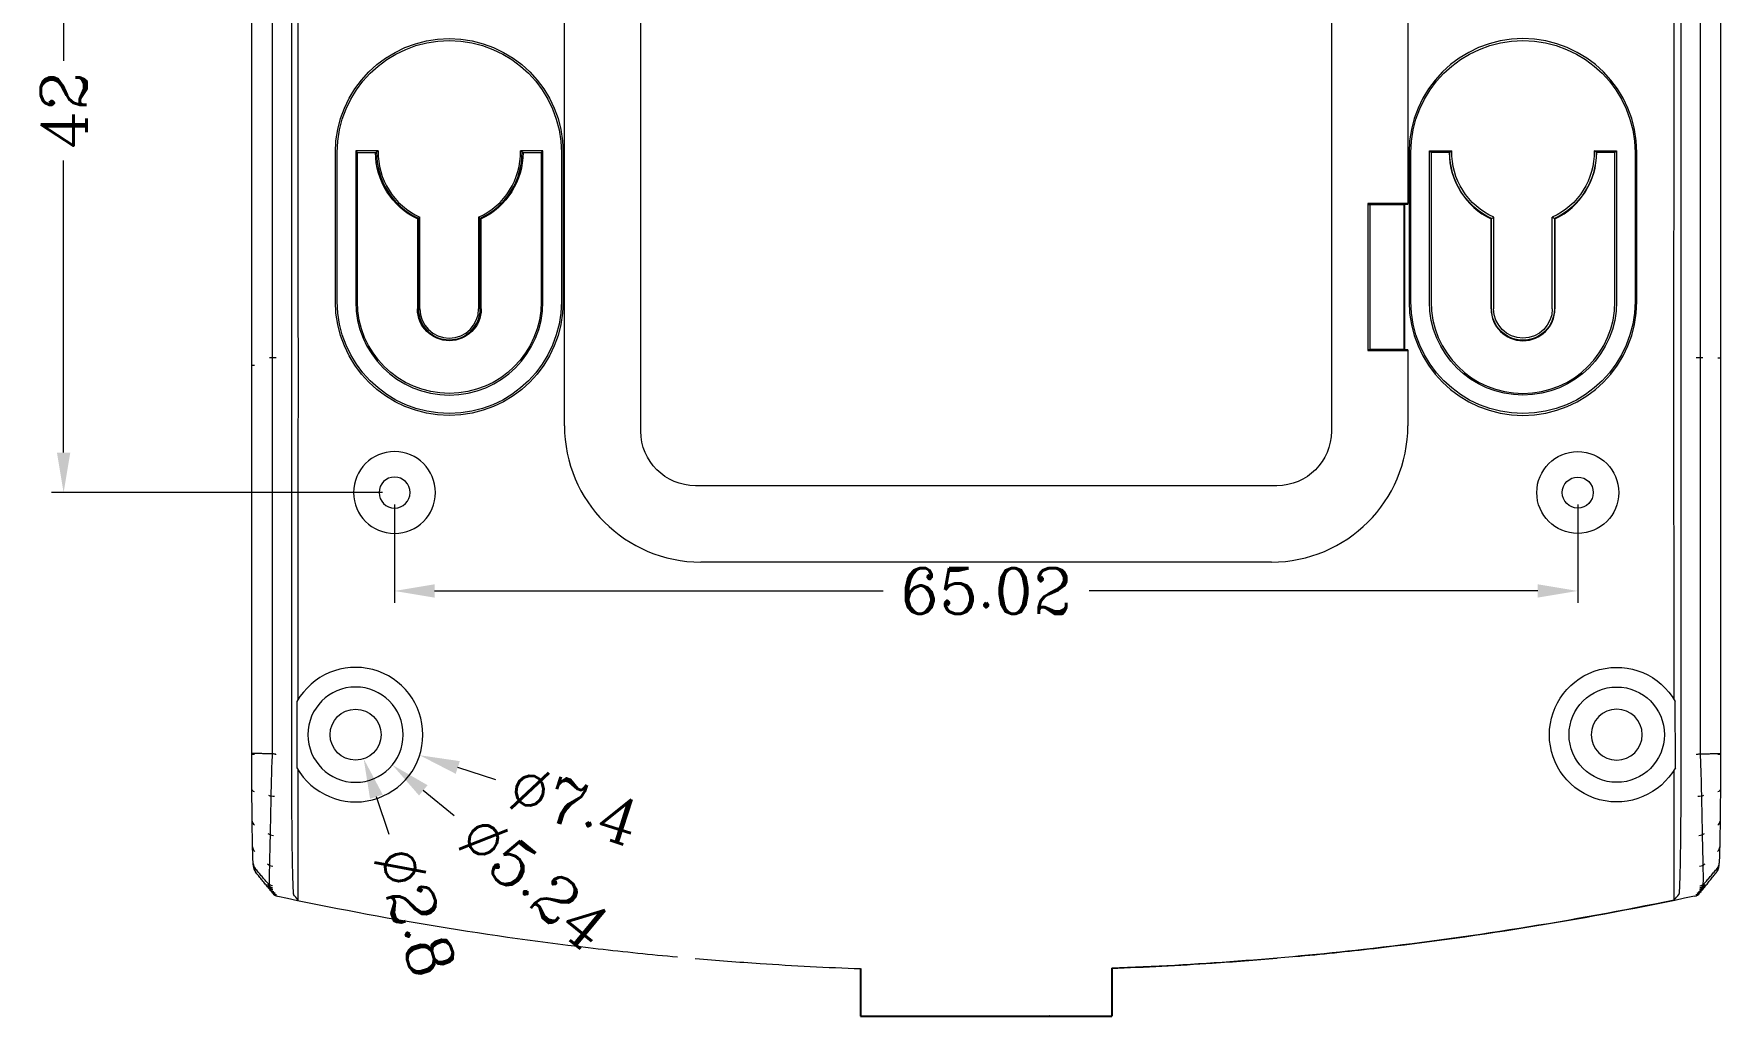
# Model space of a CAD drawing. Header units: millimetres. Extents: x -1138 to -733, y -1269 to -837.
# Drawn here: x -934.5 to -841.8, y -1190 to -1135.9 of the extents above; entities that cross this region are included whole.
import ezdxf

# ---------------------------------------------------------------- set-up
doc = ezdxf.new("R2010")
doc.units = ezdxf.units.MM
doc.layers.get('0').update_dxf_attribs({"linetype": 'CONTINUOUS'})
doc.layers.get('Defpoints').update_dxf_attribs({"linetype": 'CONTINUOUS'})
doc.layers.add('71', color=7, linetype='CONTINUOUS', true_color=0xffffff)
doc.styles.add('ROMANC', font='romanc.shx', dxfattribs={"bigfont": 'gbcbig.shx'})
doc.dimstyles.new('YanXiu', dxfattribs={"dimtxt": 2.5, "dimasz": 2.2, "dimexe": 0.66, "dimexo": 0.66, "dimgap": 0.66, "dimtad": 0, "dimdsep": 46, "dimtxsty": 'ROMANC', "dimcen": 0, "dimclrd": 256, "dimclre": 131, "dimclrt": 42, "dimazin": 2, "dimtfac": 1, "dimtofl": 0, "dimtmove": 0, "dimatfit": 3, "dimfxl": 0, "dimlwd": 5, "dimlwe": 5, "dimarcsym": 0})

# ---------------------------------------------------------------- blocks, each defined once
blk = doc.blocks.new('*D3')
at = {"lineweight": 5}
blk.add_line((640.947, -867.467), (638.852, -866.794), dxfattribs=at)
blk.add_solid([(638.965, -866.445), (638.74, -867.143), (636.758, -866.122)])
at = {"layer": 'Defpoints', "color": 0}
for p in [(629.712, -863.859), (636.758, -866.122)]:
    blk.add_point(p, dxfattribs=at)
at = {"color": 42, "insert": (645.259, -868.852), "char_height": 2.5, "attachment_point": 5, "rotation": 342.19623, "style": 'ROMANC'}
blk.add_mtext('∅7.4', dxfattribs=at)
blk = doc.blocks.new('*D4')
at = {"lineweight": 5}
blk.add_line((638.657, -869.449), (636.958, -868.052), dxfattribs=at)
blk.add_solid([(637.191, -867.768), (636.725, -868.335), (635.259, -866.654)])
at = {"layer": 'Defpoints', "color": 0}
for p in [(631.211, -863.326), (635.259, -866.654)]:
    blk.add_point(p, dxfattribs=at)
at = {"color": 42, "insert": (643.075, -873.082), "char_height": 2.5, "attachment_point": 5, "rotation": 320.56963, "style": 'ROMANC'}
blk.add_mtext('∅5.24', dxfattribs=at)
blk = doc.blocks.new('*D5')
at = {"lineweight": 5}
blk.add_line((635.081, -870.489), (634.381, -868.403), dxfattribs=at)
blk.add_solid([(634.729, -868.286), (634.033, -868.52), (633.681, -866.317)])
at = {"layer": 'Defpoints', "color": 0}
for p in [(632.789, -863.663), (633.681, -866.317)]:
    blk.add_point(p, dxfattribs=at)
at = {"color": 42, "insert": (636.504, -874.726), "char_height": 2.5, "attachment_point": 5, "rotation": 288.56035, "style": 'ROMANC'}
blk.add_mtext('∅2.8', dxfattribs=at)
blk = doc.blocks.new('*D23')
at = {"color": 131, "lineweight": 5}
for p, q in [((635.377, -852.337), (635.377, -857.747)), ((700.397, -852.337), (700.397, -857.747))]:
    blk.add_line(p, q, dxfattribs=at)
at = {"lineweight": 5}
for p, q in [((637.577, -857.087), (662.227, -857.087)), ((698.197, -857.087), (673.547, -857.087))]:
    blk.add_line(p, q, dxfattribs=at)
for points in [[(637.577, -856.721), (637.577, -857.454), (635.377, -857.087)], [(698.197, -856.721), (698.197, -857.454), (700.397, -857.087)]]:
    blk.add_solid(points)
at = {"layer": 'Defpoints', "color": 0}
for p in [(635.377, -851.677), (700.397, -851.677), (700.397, -857.087)]:
    blk.add_point(p, dxfattribs=at)
at = {"color": 42, "insert": (667.887, -857.087), "char_height": 2.5, "attachment_point": 5, "style": 'ROMANC'}
blk.add_mtext('65.02', dxfattribs=at)
blk = doc.blocks.new('*D24')
at = {"color": 131, "lineweight": 5}
for p, q in [((634.717, -809.677), (616.532, -809.677)), ((634.717, -851.677), (616.532, -851.677))]:
    blk.add_line(p, q, dxfattribs=at)
at = {"lineweight": 5}
for p, q in [((617.192, -811.877), (617.192, -827.933)), ((617.192, -849.477), (617.192, -833.42))]:
    blk.add_line(p, q, dxfattribs=at)
for points in [[(616.825, -811.877), (617.558, -811.877), (617.192, -809.677)], [(616.825, -849.477), (617.558, -849.477), (617.192, -851.677)]]:
    blk.add_solid(points)
at = {"layer": 'Defpoints', "color": 0}
for p in [(617.192, -809.677), (635.377, -809.677), (635.377, -851.677)]:
    blk.add_point(p, dxfattribs=at)
at = {"color": 42, "insert": (617.192, -830.677), "char_height": 2.5, "attachment_point": 5, "rotation": 90, "style": 'ROMANC'}
blk.add_mtext('42', dxfattribs=at)

msp = doc.modelspace()

# ---------------------------------------------------------------- linework, layer by layer
at = {"color": 7}
for p, q in [((-889.09, -1187.335), (-889.09, -1189.954)), ((-875.29, -1187.314), (-875.29, -1189.954)), ((-889.09, -1189.954), (-875.29, -1189.954))]:
    msp.add_line(p, q, dxfattribs=at)
at = {"layer": '71', "color": 7, "linetype": 'Continuous', "lineweight": 0}
for p, q in [((-901.164, -1157.776), (-901.164, -1098.829)), ((-863.216, -1098.829), (-863.216, -1157.776)), ((-859.016, -1132.141), (-859.016, -1145.263)), ((-905.364, -1157.476), (-905.364, -1135.156)), ((-916.834, -1142.358), (-916.834, -1150.653)), ((-916.74, -1142.453), (-916.834, -1142.358)), ((-915.6, -1142.358), (-916.834, -1142.358)), ((-906.545, -1142.358), (-907.78, -1142.358)), ((-906.64, -1142.453), (-906.545, -1142.358)), ((-906.545, -1150.653), (-906.545, -1142.358)), ((-857.74, -1142.453), (-857.834, -1142.358)), ((-857.834, -1150.653), (-857.834, -1142.358)), ((-857.834, -1142.358), (-856.6, -1142.358)), ((-848.78, -1142.358), (-847.545, -1142.358)), ((-847.64, -1142.453), (-847.545, -1142.358)), ((-847.545, -1142.358), (-847.545, -1150.653)), ((-917.95, -1150.653), (-917.95, -1142.453)), ((-917.845, -1150.653), (-917.845, -1142.453)), ((-916.74, -1142.453), (-915.742, -1142.453)), ((-916.74, -1150.653), (-916.74, -1142.453)), ((-907.637, -1142.453), (-906.64, -1142.453)), ((-906.64, -1142.453), (-906.64, -1150.653)), ((-905.534, -1142.453), (-905.534, -1150.653)), ((-905.429, -1142.453), (-905.429, -1150.653)), ((-858.95, -1142.453), (-858.95, -1150.653)), ((-858.845, -1150.653), (-858.845, -1142.453)), ((-857.74, -1142.453), (-857.74, -1150.653)), ((-856.742, -1142.453), (-857.74, -1142.453)), ((-847.64, -1142.453), (-848.637, -1142.453)), ((-847.64, -1150.653), (-847.64, -1142.453)), ((-846.534, -1142.453), (-846.534, -1150.653)), ((-846.429, -1150.653), (-846.429, -1142.453)), ((-913.442, -1146.107), (-913.442, -1151.053)), ((-913.39, -1146.074), (-913.39, -1151.053)), ((-913.301, -1151.053), (-913.301, -1146.016)), ((-910.079, -1146.016), (-910.079, -1151.053)), ((-909.99, -1151.053), (-909.99, -1146.074)), ((-909.937, -1151.053), (-909.937, -1146.107)), ((-859.016, -1145.263), (-861.216, -1145.263)), ((-861.216, -1145.263), (-861.216, -1153.343)), ((-861.216, -1145.307), (-861.096, -1145.307)), ((-861.087, -1145.334), (-861.096, -1145.307)), ((-859.216, -1145.334), (-861.087, -1145.334)), ((-861.087, -1153.271), (-861.087, -1145.334)), ((-859.216, -1145.334), (-859.189, -1145.307)), ((-859.216, -1153.271), (-859.216, -1145.334)), ((-859.189, -1153.298), (-859.189, -1145.307)), ((-859.016, -1145.307), (-859.189, -1145.307)), ((-859.016, -1145.307), (-859.016, -1145.263)), ((-854.442, -1151.053), (-854.442, -1146.107)), ((-854.416, -1151.053), (-854.416, -1146.09)), ((-854.301, -1146.016), (-854.301, -1151.053)), ((-851.079, -1151.053), (-851.079, -1146.016)), ((-850.964, -1146.09), (-850.964, -1151.053)), ((-850.937, -1146.107), (-850.937, -1151.053)), ((-861.096, -1153.298), (-861.216, -1153.298)), ((-861.216, -1153.343), (-859.016, -1153.343)), ((-861.096, -1153.298), (-861.087, -1153.271)), ((-861.087, -1153.271), (-859.216, -1153.271)), ((-859.216, -1153.271), (-859.189, -1153.298)), ((-859.016, -1153.298), (-859.189, -1153.298)), ((-859.016, -1153.298), (-859.016, -1153.343)), ((-859.016, -1153.343), (-859.016, -1157.476)), ((-866.216, -1160.776), (-898.164, -1160.776)), ((-866.516, -1164.976), (-897.864, -1164.976)), ((-921.57, -1182.936), (-921.577, -1182.712)), ((-842.809, -1182.936), (-842.802, -1182.712))]:
    msp.add_line(p, q, dxfattribs=at)
at = {"layer": '71', "color": 7, "linetype": 'Continuous', "lineweight": 0, "extrusion": (0, 0, -1)}
for centre, radius in [((914.699, -1161.154), 2.25), ((914.699, -1161.154), 0.85), ((916.842, -1174.468), 2.62), ((847.538, -1174.468), 1.4)]:
    msp.add_circle(centre, radius, dxfattribs=at)
at = {"layer": '71', "color": 7, "linetype": 'Continuous', "lineweight": 0}
for centre, radius in [((-849.68, -1161.154), 2.25), ((-849.68, -1161.154), 0.85), ((-847.538, -1174.468), 2.62), ((-916.842, -1174.468), 1.4)]:
    msp.add_circle(centre, radius, dxfattribs=at)
at = {"layer": '71', "color": 7, "linetype": 'Continuous', "lineweight": 0, "extrusion": (0, 0, -1)}
for centre, radius, start, end in [((911.69, -1142.453), 6.26, 0, 180), ((911.69, -1142.453), 6.156, 0, 180), ((852.69, -1142.453), 6.156, 0, 180), ((852.69, -1142.453), 4.026, 295.3866, 0.24972), ((852.69, -1142.453), 3.911, 294.32431, 1.38145), ((852.69, -1142.453), 3.911, 178.61855, 245.67569), ((852.69, -1142.453), 4.026, 179.75028, 244.6134), ((911.69, -1142.453), 4.052, 295.62227, 0), ((911.69, -1142.453), 4.052, 180, 244.37773), ((911.69, -1150.653), 6.26, 180, 0), ((911.69, -1150.653), 6.156, 180, 0), ((911.69, -1150.653), 5.05, 180, 0), ((852.69, -1150.653), 6.156, 180, 0), ((852.69, -1150.653), 5.144, 180, 0), ((911.69, -1151.053), 1.752, 180.00309, 0), ((852.69, -1151.053), 1.726, 180, 0), ((852.69, -1151.053), 1.611, 180, 0), ((898.164, -1157.776), 3, 270, 0), ((866.216, -1157.776), 3, 180, 270), ((847.538, -1174.468), 3.7, 209.47077, 150.44927)]:
    msp.add_arc(centre, radius, start, end, dxfattribs=at)
at = {"layer": '71', "color": 7, "linetype": 'Continuous', "lineweight": 0}
for centre, radius, start, end in [((-852.69, -1142.453), 6.26, 0, 180), ((-911.69, -1142.453), 4, 179.49979, 244.84934), ((-911.69, -1142.453), 3.911, 178.61855, 245.67569), ((-911.69, -1142.453), 3.911, 294.32431, 1.38145), ((-911.69, -1142.453), 4, 295.15066, 0.50021), ((-852.69, -1142.453), 4.052, 180, 244.37773), ((-852.69, -1142.453), 4.052, 295.62227, 0), ((-911.69, -1150.653), 5.144, 180, 0), ((-852.69, -1150.653), 6.26, 180, 0), ((-852.69, -1150.653), 5.05, 180, 0), ((-911.69, -1151.053), 1.7, 180, 359.99687), ((-911.69, -1151.053), 1.611, 180, 359.99678), ((-852.69, -1151.053), 1.752, 180.00309, 0), ((-897.864, -1157.476), 7.5, 180, 270), ((-866.516, -1157.476), 7.5, 270, 0), ((-916.842, -1174.468), 3.7, 209.47077, 150.44927)]:
    msp.add_arc(centre, radius, start, end, dxfattribs=at)
for centre, major_axis, ratio, start_param, end_param in [((-922.037, -1154.161), (0.5, 0), 0.000602, 2.364921, 3.159008), ((-921.211, -1153.753), (-0.5, 0), 0.000935, 4.71239, 5.506514), ((-843.169, -1153.753), (-0.5, 0), 0.000935, 3.918264, 4.712388), ((-842.342, -1153.762), (0.5, 0), 0.000928, 6.265817, 7.059857), ((-922.042, -1175.546), (0.5, 0), 0.005751, 3.124139, 3.917638), ((-842.338, -1175.543), (0.5, 0), 0.005206, 5.507084, 6.300639), ((-922.037, -1177.485), (0.5, 0.003), 0.321865, 3.123158, 3.883773), ((-842.342, -1177.482), (0.5, -0.003), 0.321442, 5.540957, 6.301617), ((-921.265, -1177.703), (-0.5, 0.006), 0.310037, 0.748449, 1.511397), ((-843.115, -1177.703), (-0.5, -0.006), 0.310037, 1.630195, 2.393144), ((-922.023, -1179.233), (0.5, 0.006), 0.587862, 3.120017, 3.850971), ((-842.357, -1179.231), (0.5, -0.006), 0.587551, 5.573765, 6.304755), ((-921.287, -1179.717), (-0.5, 0.006), 0.587562, 0.723769, 1.454884), ((-843.093, -1179.717), (-0.5, -0.006), 0.587562, 1.686709, 2.417824), ((-922, -1180.634), (0.5, 0.011), 0.804857, 3.112181, 3.817127), ((-842.38, -1180.633), (0.5, -0.011), 0.804642, 5.607611, 6.312583), ((-921.97, -1181.53), (0.499, 0.027), 0.952478, 3.14173, 3.771545), ((-921.966, -1181.6), (0.499, 0.035), 0.97157, 3.132507, 3.752432), ((-921.961, -1181.652), (0.497, 0.051), 0.986038, 3.14557, 3.719038), ((-921.957, -1181.685), (0.492, 0.09), 0.995413, 3.14948, 3.638935), ((-921.309, -1181.307), (-0.5, 0.006), 0.810639, 0.703599, 1.409358), ((-843.07, -1181.307), (-0.5, -0.006), 0.810639, 1.732234, 2.437994), ((-842.423, -1181.685), (0.492, -0.089), 0.995312, 5.783826, 6.278009), ((-842.418, -1181.65), (0.497, -0.051), 0.985682, 5.704372, 6.282237), ((-842.414, -1181.597), (0.499, -0.035), 0.970815, 5.671289, 6.294854), ((-921.299, -1182.398), (-0.5, -0.01), 0.972007, 0.660924, 1.346005), ((-921.297, -1182.462), (-0.499, -0.023), 0.986382, 0.633169, 1.316085), ((-921.294, -1182.503), (-0.497, -0.057), 0.995638, 0.56461, 1.24586), ((-921.224, -1182.604), (-0.389, -0.314), 0.999614, 6.281961, 6.962495), ((-921.155, -1182.689), (-0.388, -0.315), 0.999613, 6.28072, 6.961544), ((-921.086, -1182.774), (-0.388, -0.315), 0.999613, 6.280327, 6.961366), ((-921.018, -1182.858), (-0.388, -0.315), 0.999614, 6.280705, 6.961959), ((-921.016, -1182.86), (-0.388, -0.315), 0.999782, 6.279902, 6.961078), ((-921.016, -1182.86), (-0.387, -0.316), 0.999903, 6.278273, 6.95939), ((-921.016, -1182.86), (-0.386, -0.318), 0.999975, 6.273437, 6.954518), ((-921.016, -1182.86), (-0.172, -0.47), 1, 5.741848, 6.422917), ((-843.363, -1182.86), (-0.388, 0.315), 0.999614, 2.462799, 3.144058), ((-843.362, -1182.858), (-0.388, 0.315), 0.999614, 2.462818, 3.144072), ((-843.294, -1182.774), (-0.388, 0.315), 0.999613, 2.46341, 3.144451), ((-843.225, -1182.69), (-0.388, 0.315), 0.999613, 2.463241, 3.144068), ((-843.157, -1182.605), (-0.389, 0.314), 0.999614, 2.462308, 3.142848), ((-843.085, -1182.504), (0.497, -0.058), 0.995772, 5.039735, 5.720957), ((-843.08, -1182.399), (0.5, -0.01), 0.972348, 4.937599, 5.622632), ((-843.082, -1182.463), (0.499, -0.023), 0.986625, 4.967985, 5.650861)]:
    msp.add_ellipse(centre, major_axis=major_axis, ratio=ratio, start_param=start_param, end_param=end_param, dxfattribs=at)
for points, degree in [([(-919.992, -1172.528), (-919.972, -1141.097), (-920.005, -1109.667), (-920.092, -1078.237)], 3), ([(-844.387, -1172.528), (-844.407, -1141.097), (-844.374, -1109.667), (-844.288, -1078.237)], 3), ([(-922.542, -1175.506), (-922.529, -1146.379), (-922.543, -1117.235), (-922.585, -1088.147)], 3), ([(-841.795, -1088.146), (-841.836, -1117.232), (-841.851, -1146.374), (-841.838, -1175.499)], 3), ([(-915.742, -1142.453), (-915.725, -1142.441), (-915.707, -1142.429), (-915.69, -1142.418)], 3), ([(-915.69, -1142.418), (-915.66, -1142.398), (-915.63, -1142.378), (-915.6, -1142.358)], 3), ([(-907.637, -1142.453), (-907.655, -1142.441), (-907.672, -1142.429), (-907.69, -1142.418)], 3), ([(-856.742, -1142.453), (-856.733, -1142.447), (-856.725, -1142.441), (-856.716, -1142.435)], 3), ([(-848.664, -1142.435), (-848.702, -1142.41), (-848.741, -1142.384), (-848.78, -1142.358)], 3), ([(-848.637, -1142.453), (-848.646, -1142.447), (-848.655, -1142.441), (-848.664, -1142.435)], 3), ([(-913.39, -1146.074), (-913.36, -1146.055), (-913.33, -1146.036), (-913.301, -1146.016)], 3), ([(-909.99, -1146.074), (-910.019, -1146.055), (-910.049, -1146.036), (-910.079, -1146.016)], 3), ([(-920.06, -1172.643), (-920.061, -1173.858), (-920.062, -1175.073), (-920.063, -1176.288)], 3), ([(-844.317, -1176.288), (-844.318, -1175.073), (-844.318, -1173.858), (-844.319, -1172.643)], 3), ([(-922.398, -1175.505), (-922.491, -1175.505), (-922.544, -1175.506), (-922.542, -1175.506)], 3), ([(-921.572, -1175.52), (-922.398, -1175.505)], 1), ([(-921.216, -1175.568), (-921.216, -1175.566), (-921.216, -1175.565), (-921.217, -1175.563)], 3), ([(-843.163, -1175.563), (-843.163, -1175.565), (-843.164, -1175.566), (-843.164, -1175.568)], 3), ([(-842.807, -1175.52), (-841.981, -1175.505)], 1), ([(-841.981, -1175.505), (-841.889, -1175.504), (-841.836, -1175.502), (-841.838, -1175.499)], 3), ([(-920.001, -1183.564), (-919.999, -1181.177), (-919.997, -1178.79), (-919.995, -1176.404)], 3), ([(-844.378, -1183.564), (-844.381, -1181.177), (-844.383, -1178.79), (-844.385, -1176.404)], 3), ([(-922.358, -1181.83), (-922.431, -1181.745), (-922.471, -1181.637), (-922.47, -1181.527)], 3), ([(-921.689, -1182.614), (-922.358, -1181.83)], 1), ([(-921.68, -1182.835), (-922.342, -1182.014)], 1), ([(-842.7, -1182.835), (-842.038, -1182.014)], 1), ([(-842.691, -1182.614), (-842.021, -1181.83)], 1), ([(-842.021, -1181.83), (-841.949, -1181.745), (-841.909, -1181.636), (-841.909, -1181.526)], 3), ([(-921.401, -1182.782), (-921.513, -1182.76), (-921.617, -1182.7), (-921.689, -1182.615)], 3), ([(-921.396, -1183.01), (-921.507, -1182.986), (-921.609, -1182.923), (-921.68, -1182.835)], 3), ([(-921.646, -1182.877), (-921.598, -1182.936)], 1), ([(-920.278, -1183.022), (-920.27, -1183.165), (-920.262, -1183.242), (-920.254, -1183.252)], 3), ([(-844.101, -1183.022), (-844.109, -1183.165), (-844.117, -1183.242), (-844.125, -1183.252)], 3), ([(-842.983, -1183.01), (-842.873, -1182.986), (-842.771, -1182.923), (-842.7, -1182.835)], 3), ([(-842.979, -1182.781), (-842.867, -1182.76), (-842.763, -1182.7), (-842.691, -1182.616)], 3), ([(-842.974, -1183.174), (-842.974, -1183.174), (-842.974, -1183.174), (-842.974, -1183.174)], 3), ([(-842.781, -1182.936), (-842.769, -1182.92)], 1), ([(-921.121, -1183.349), (-921.121, -1183.349), (-921.121, -1183.349), (-921.121, -1183.349)], 3), ([(-920.001, -1183.564), (-920.086, -1183.46), (-920.17, -1183.356), (-920.254, -1183.252)], 3), ([(-844.378, -1183.564), (-844.294, -1183.46), (-844.21, -1183.356), (-844.125, -1183.252)], 3)]:
    msp.add_open_spline(points, degree=degree, dxfattribs=at)
for points, knots in [([(-920.409, -1087.636), (-920.387, -1102.308), (-920.373, -1116.994), (-920.359, -1146.371), (-920.358, -1161.061), (-920.365, -1175.753)], [0, 0, 0, 0, 0.5, 0.5, 1, 1, 1, 1]), ([(-843.971, -1087.636), (-843.992, -1102.308), (-844.006, -1116.994), (-844.021, -1146.371), (-844.021, -1161.061), (-844.015, -1175.753)], [0, 0, 0, 0, 0.5, 0.5, 1, 1, 1, 1]), ([(-921.469, -1088.074), (-921.468, -1088.437), (-921.467, -1088.8), (-921.46, -1093.894), (-921.454, -1098.628), (-921.439, -1112.831), (-921.431, -1122.305), (-921.422, -1141.257), (-921.42, -1150.735), (-921.421, -1164.952), (-921.423, -1169.691), (-921.425, -1174.795), (-921.425, -1175.161), (-921.425, -1175.527)], [0, 0, 0, 0, 0.012451, 0.012451, 0.17495, 0.17495, 0.499949, 0.499949, 0.824949, 0.824949, 0.987448, 0.987448, 1, 1, 1, 1]), ([(-842.911, -1088.075), (-842.912, -1088.437), (-842.912, -1088.8), (-842.919, -1093.894), (-842.925, -1098.628), (-842.941, -1112.831), (-842.949, -1122.305), (-842.958, -1141.257), (-842.96, -1150.735), (-842.958, -1164.952), (-842.957, -1169.691), (-842.955, -1174.795), (-842.954, -1175.161), (-842.954, -1175.527)], [0, 0, 0, 0, 0.012442, 0.012442, 0.174943, 0.174943, 0.499945, 0.499945, 0.824947, 0.824947, 0.987448, 0.987448, 1, 1, 1, 1]), ([(-907.69, -1142.418), (-907.707, -1142.406), (-907.725, -1142.395), (-907.755, -1142.375), (-907.768, -1142.367), (-907.78, -1142.358)], [0, 0, 0, 0, 0.586784, 0.586784, 1, 1, 1, 1]), ([(-856.716, -1142.435), (-856.69, -1142.418), (-856.663, -1142.4), (-856.624, -1142.375), (-856.612, -1142.367), (-856.6, -1142.358)], [0, 0, 0, 0, 0.680334, 0.680334, 1, 1, 1, 1]), ([(-854.416, -1146.09), (-854.407, -1146.085), (-854.398, -1146.079), (-854.36, -1146.055), (-854.33, -1146.036), (-854.301, -1146.016)], [0, 0, 0, 0, 0.226396, 0.226396, 1, 1, 1, 1]), ([(-850.964, -1146.09), (-850.972, -1146.085), (-850.981, -1146.079), (-851.019, -1146.055), (-851.049, -1146.036), (-851.079, -1146.016)], [0, 0, 0, 0, 0.226396, 0.226396, 1, 1, 1, 1]), ([(-922.47, -1181.527), (-922.475, -1181.429), (-922.481, -1181.304), (-922.491, -1181.004), (-922.496, -1180.827), (-922.505, -1180.431), (-922.509, -1180.214), (-922.516, -1179.743), (-922.52, -1179.486), (-922.526, -1178.948), (-922.529, -1178.666), (-922.534, -1178.08), (-922.536, -1177.773), (-922.541, -1176.825), (-922.542, -1176.175), (-922.542, -1175.506)], [0, 0, 0, 0, 0.125, 0.125, 0.25, 0.25, 0.375, 0.375, 0.5, 0.5, 0.625, 0.625, 0.75, 0.75, 1, 1, 1, 1]), ([(-921.425, -1175.527), (-921.446, -1175.989), (-921.461, -1176.443), (-921.486, -1177.339), (-921.495, -1177.783), (-921.512, -1178.646), (-921.52, -1179.056), (-921.531, -1179.642), (-921.535, -1179.832), (-921.543, -1180.202), (-921.547, -1180.383), (-921.558, -1180.9), (-921.566, -1181.213), (-921.575, -1181.635), (-921.578, -1181.768), (-921.582, -1182.017), (-921.584, -1182.134), (-921.585, -1182.347), (-921.584, -1182.444), (-921.582, -1182.597), (-921.579, -1182.657), (-921.577, -1182.712)], [0, 0, 0, 0, 0.145019, 0.145019, 0.29047, 0.29047, 0.435922, 0.435922, 0.508648, 0.508648, 0.581374, 0.581374, 0.726825, 0.726825, 0.799551, 0.799551, 0.872277, 0.872277, 0.945002, 0.945002, 1, 1, 1, 1]), ([(-921.217, -1175.563), (-921.219, -1175.555), (-921.227, -1175.55), (-921.243, -1175.543), (-921.251, -1175.542), (-921.276, -1175.537), (-921.293, -1175.535), (-921.343, -1175.531), (-921.375, -1175.529), (-921.469, -1175.524), (-921.525, -1175.522), (-921.572, -1175.52)], [0, 0, 0, 0, 0.0625, 0.0625, 0.125, 0.125, 0.25, 0.25, 0.5, 0.5, 1, 1, 1, 1]), ([(-920.365, -1175.753), (-920.365, -1176.153), (-920.365, -1176.55), (-920.363, -1177.338), (-920.362, -1177.733), (-920.358, -1178.495), (-920.355, -1178.863), (-920.35, -1179.573), (-920.346, -1179.917), (-920.339, -1180.57), (-920.334, -1180.879), (-920.325, -1181.447), (-920.32, -1181.706), (-920.309, -1182.175), (-920.303, -1182.386), (-920.291, -1182.75), (-920.285, -1182.901), (-920.278, -1183.022)], [0, 0, 0, 0, 0.125, 0.125, 0.25, 0.25, 0.375, 0.375, 0.5, 0.5, 0.625, 0.625, 0.75, 0.75, 0.875, 0.875, 1, 1, 1, 1]), ([(-844.015, -1175.753), (-844.015, -1176.153), (-844.015, -1176.55), (-844.017, -1177.338), (-844.018, -1177.733), (-844.022, -1178.495), (-844.024, -1178.863), (-844.03, -1179.573), (-844.033, -1179.917), (-844.041, -1180.57), (-844.045, -1180.879), (-844.055, -1181.447), (-844.06, -1181.706), (-844.071, -1182.175), (-844.076, -1182.386), (-844.089, -1182.75), (-844.095, -1182.901), (-844.101, -1183.022)], [0, 0, 0, 0, 0.125, 0.125, 0.25, 0.25, 0.375, 0.375, 0.5, 0.5, 0.625, 0.625, 0.75, 0.75, 0.875, 0.875, 1, 1, 1, 1]), ([(-843.163, -1175.563), (-843.161, -1175.555), (-843.153, -1175.55), (-843.137, -1175.543), (-843.128, -1175.542), (-843.103, -1175.537), (-843.086, -1175.535), (-843.037, -1175.531), (-843.005, -1175.529), (-842.91, -1175.524), (-842.855, -1175.522), (-842.807, -1175.52)], [0, 0, 0, 0, 0.0625, 0.0625, 0.125, 0.125, 0.25, 0.25, 0.5, 0.5, 1, 1, 1, 1]), ([(-842.954, -1175.527), (-842.934, -1175.989), (-842.918, -1176.443), (-842.894, -1177.339), (-842.884, -1177.783), (-842.867, -1178.646), (-842.86, -1179.056), (-842.848, -1179.642), (-842.844, -1179.832), (-842.837, -1180.202), (-842.833, -1180.383), (-842.821, -1180.9), (-842.814, -1181.213), (-842.804, -1181.635), (-842.802, -1181.768), (-842.797, -1182.017), (-842.796, -1182.134), (-842.795, -1182.347), (-842.795, -1182.444), (-842.798, -1182.597), (-842.8, -1182.657), (-842.802, -1182.712)], [0, 0, 0, 0, 0.145017, 0.145017, 0.290466, 0.290466, 0.435915, 0.435915, 0.50864, 0.50864, 0.581364, 0.581364, 0.726814, 0.726814, 0.799538, 0.799538, 0.872263, 0.872263, 0.944988, 0.944988, 1, 1, 1, 1]), ([(-841.838, -1175.499), (-841.838, -1176.169), (-841.839, -1176.819), (-841.844, -1177.767), (-841.846, -1178.075), (-841.851, -1178.662), (-841.853, -1178.944), (-841.86, -1179.482), (-841.863, -1179.739), (-841.871, -1180.211), (-841.875, -1180.428), (-841.884, -1180.824), (-841.889, -1181.001), (-841.899, -1181.303), (-841.904, -1181.428), (-841.909, -1181.526)], [0, 0, 0, 0, 0.25, 0.25, 0.375, 0.375, 0.5, 0.5, 0.625, 0.625, 0.75, 0.75, 0.875, 0.875, 1, 1, 1, 1]), ([(-922.469, -1181.555), (-922.469, -1181.556), (-922.467, -1181.603), (-922.46, -1181.687), (-922.455, -1181.751), (-922.435, -1181.84), (-922.407, -1181.913), (-922.375, -1181.969), (-922.356, -1181.996), (-922.352, -1182.001), (-922.352, -1182.001), (-922.352, -1182.001), (-922.352, -1182.001)], [0, 0, 0, 0, 0.007122, 0.400903, 0.719021, 0.819117, 0.909436, 0.981479, 0.999806, 0.999942, 0.999975, 1, 1, 1, 1]), ([(-842.028, -1182.001), (-842.002, -1181.963), (-841.969, -1181.908), (-841.945, -1181.837), (-841.932, -1181.787), (-841.924, -1181.735), (-841.917, -1181.67), (-841.912, -1181.597), (-841.911, -1181.55)], [0, 0, 0, 0, 0.116124, 0.188949, 0.26735, 0.392625, 0.624963, 1, 1, 1, 1]), ([(-921.405, -1183.174), (-921.422, -1183.154), (-921.438, -1183.134), (-921.487, -1183.073), (-921.52, -1183.032), (-921.596, -1182.939), (-921.638, -1182.887), (-921.68, -1182.835)], [0, 0, 0, 0, 0.179004, 0.179004, 0.538127, 0.538127, 1, 1, 1, 1]), ([(-842.7, -1182.835), (-842.716, -1182.855), (-842.732, -1182.875), (-842.781, -1182.936), (-842.814, -1182.977), (-842.89, -1183.07), (-842.932, -1183.122), (-842.974, -1183.174)], [0, 0, 0, 0, 0.179562, 0.179562, 0.538686, 0.538686, 1, 1, 1, 1]), ([(-921.121, -1183.349), (-915.296, -1184.594), (-909.426, -1185.557), (-902.062, -1186.405), (-900.61, -1186.555), (-899.157, -1186.688)], [0, 0, 0, 0, 0.803246, 0.803246, 1, 1, 1, 1]), ([(-844.378, -1183.564), (-850.043, -1184.738), (-855.736, -1185.644), (-866.05, -1186.799), (-870.661, -1187.143), (-875.29, -1187.314)], [0, 0, 0, 0, 0.5, 0.5, 0.9015553, 0.9015553, 0.9015553, 0.9015553]), ([(-843.259, -1183.349), (-849.084, -1184.594), (-854.954, -1185.557), (-862.318, -1186.405), (-863.769, -1186.555), (-865.222, -1186.688)], [0, 0, 0, 0, 0.803246, 0.803246, 1, 1, 1, 1]), ([(-898.173, -1186.776), (-896.988, -1186.878), (-895.801, -1186.969), (-892.774, -1187.171), (-890.932, -1187.267), (-889.09, -1187.335)], [0, 0, 0, 0, 0.2854864, 0.2854864, 0.7280659, 0.7280659, 0.7280659, 0.7280659]), ([(-866.206, -1186.776), (-867.392, -1186.878), (-868.578, -1186.969), (-871.606, -1187.171), (-873.447, -1187.267), (-875.29, -1187.335)], [0, 0, 0, 0, 0.2854864, 0.2854864, 0.7280659, 0.7280659, 0.7280659, 0.7280659]), ([(-885.701, -1189.948), (-885.7, -1189.947), (-885.699, -1189.946), (-885.695, -1189.942), (-885.692, -1189.939), (-885.685, -1189.932), (-885.681, -1189.928), (-885.677, -1189.924)], [0, 0, 0, 0, 0.137805, 0.137805, 0.500361, 0.500361, 1, 1, 1, 1]), ([(-878.678, -1189.948), (-878.679, -1189.947), (-878.68, -1189.946), (-878.685, -1189.942), (-878.688, -1189.939), (-878.695, -1189.932), (-878.699, -1189.928), (-878.703, -1189.924)], [0, 0, 0, 0, 0.137805, 0.137805, 0.500361, 0.500361, 1, 1, 1, 1])]:
    msp.add_open_spline(points, degree=3, knots=knots, dxfattribs=at)

# ---------------------------------------------------------------- dimensions: what is measured, and where the dimension line sits
at = {"color": 1}
dim = msp.add_linear_dim(base=(-932.885, -1119.154), p1=(-914.699, -1161.154), p2=(-914.699, -1119.154), angle=90, dimstyle='YanXiu', dxfattribs=at)
dim.commit()
dim.dimension.update_dxf_attribs({"geometry": '*D24', "text_midpoint": (-932.885, -1140.154), "insert": (-1550.077, -309.478)})
dim = msp.add_linear_dim(base=(-849.68, -1166.565), p1=(-914.699, -1161.154), p2=(-849.68, -1161.154), dimstyle='YanXiu', dxfattribs=at)
dim.commit()
dim.dimension.update_dxf_attribs({"geometry": '*D23', "text_midpoint": (-882.19, -1166.565), "insert": (-1550.077, -309.478)})
for p1, p2, picture, middle in [((-918.865, -1172.804), (-914.818, -1176.132), '*D4', (-907.002, -1182.559)), ((-920.364, -1173.337), (-913.319, -1175.599), '*D3', (-904.817, -1178.329)), ((-917.287, -1173.141), (-916.396, -1175.795), '*D5', (-913.573, -1184.203))]:
    dim = msp.add_diameter_dim_2p(p1=p1, p2=p2, dimstyle='YanXiu')
    dim.commit()
    dim.dimension.update_dxf_attribs({"geometry": picture, "text_midpoint": middle, "insert": (-1550.077, -309.478)})

doc.saveas('drawing.dxf')
